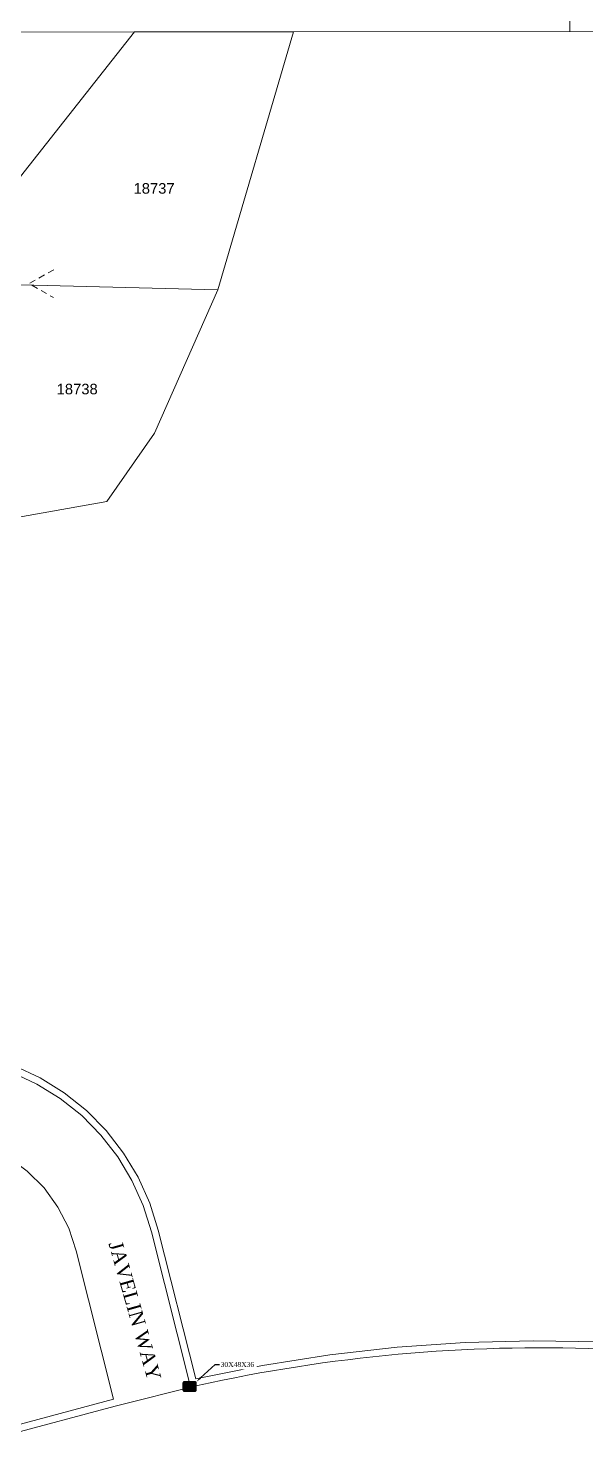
# Model space of a CAD drawing. Header units: feet. Extents: x 865220 to 2821149, y -2240498 to 944432.
# Drawn here: x 2814137 to 2814532, y 939518 to 940525 of the extents above; entities that cross this region are included whole.
import ezdxf
from ezdxf import colors
from ezdxf.entities.mleader import LeaderData, LeaderLine
from ezdxf.enums import TextEntityAlignment as Align
from ezdxf.lldxf.tags import DXFTag
from ezdxf.math import Vec2, Vec3

# ---------------------------------------------------------------- set-up
doc = ezdxf.new("R2010")
doc.units = ezdxf.units.FT
doc.header["$LTSCALE"] = 0.015
doc.header["$MEASUREMENT"] = 0
doc.linetypes.add('DASHED', pattern=[5, 3, -2])
for name, color, linetype in [('144A', 112, '144A'), ('432A', 112, '432A'), ('Dakota County Addresses', 7, 'Continuous'), ('Dakota County Parcels', 7, 'Continuous'), ('DETAIL', 7, 'Continuous'), ('DROP BURIED', 7, 'DASHED'), ('STREET NAME', 7, 'Continuous'), ('TELEPHONE STRUCT-PROP', 6, 'Continuous')]:
    doc.layers.add(name, color=color, linetype=linetype)
doc.layers.add('RUNNING LINE (UNDERGROUND)', color=10, linetype='Continuous', lineweight=40)
doc.styles.add('Dimensions 100', font='arial.ttf')
doc.styles.add('Line', font='txt.shx', dxfattribs={"height": 3})
doc.styles.get("Standard").update_dxf_attribs({"font": 'times.ttf'})
doc.styles.add('Utilities', font='arial.ttf', dxfattribs={"height": 2.5})
tags = doc.linetypes.add('144A', pattern='A,80,-5,["144A",Line,S=1.5,R=0,X=0,Y=-1.5],-24', length=109).pattern_tags.tags
tags[6] = DXFTag(74, 10)
tags = doc.linetypes.add('432A', pattern='A,80,-5,["432A",Line,S=1.5,R=0,X=0,Y=-1.5],-24', length=109).pattern_tags.tags
tags[6] = DXFTag(74, 10)

# ---------------------------------------------------------------- blocks, each defined once
blk = doc.blocks.new('ACMAP_ANN_TEMPLATE_Dakota County Addresses')
at = {"layer": 'Dakota County Addresses', "style": 'Dimensions 100'}
blk.add_attdef('DakotaCountyAddress', text='', height=50, dxfattribs=at).set_placement((0, 0), align=Align.CENTER)
blk = doc.blocks.new('NEW HH')
at = {"ltscale": 40, "true_color": 0xffffff}
h = blk.add_hatch(color=7, dxfattribs=at)
h.dxf.hatch_style = 1
h.paths.add_polyline_path([(-0.061, -0.031, 0.414214), (-0.046, -0.046), (0.046, -0.046, 0.414214), (0.061, -0.031), (0.061, 0.031, 0.414214), (0.046, 0.046), (-0.046, 0.046, 0.414214), (-0.061, 0.031)])
at = {"layer": 'RUNNING LINE (UNDERGROUND)', "color": 6, "lineweight": 0, "const_width": 0.005, "flags": 128}
blk.add_lwpolyline([(-0.061, 0.031), (-0.061, -0.031, 0.414214), (-0.046, -0.046), (0.046, -0.046, 0.414214), (0.061, -0.031), (0.061, 0.031, 0.414214), (0.046, 0.046), (-0.046, 0.046, 0.414214)], format="xyb", close=True, dxfattribs=at)
at = {"layer": 'TELEPHONE STRUCT-PROP', "color": 18, "true_color": 0x000000, "style": 'Utilities'}
blk.add_text('HH', height=0.05, dxfattribs=at).set_placement((0, 0), align=Align.MIDDLE_CENTER)

msp = doc.modelspace()

# ---------------------------------------------------------------- linework, layer by layer
at = {"layer": '144A', "lineweight": 5, "ltscale": 50, "flags": 128}
msp.add_lwpolyline([(2814251.1, 939562.1), (2814223.8, 939670.9), (2814217.9, 939689.6), (2814209.9, 939707.4), (2814199.9, 939724.1), (2814187.9, 939739.5), (2814174.3, 939753.4), (2814159.1, 939765.5), (2814142.5, 939775.8), (2814124.9, 939784.1), (2814106.3, 939790.3), (2814093.5, 939793.2), (2814080.3, 939795), (2813961.3, 939807.1), (2813965.7, 939860.6), (2813967.9, 939909.1), (2813968.1, 939956.4), (2813967.6, 939996.8), (2813966.4, 940085.8), (2813963.8, 940285.3), (2813948.5, 940341.3, 0.262115), (2813858.7, 940391.8), (2813791, 940391.7), (2813571.3, 940391.6, 0.463204), (2813458.6, 940257.2), (2813460.4, 940248.7), (2813467.2, 940225.9), (2813478.9, 940184.4), (2813484.7, 940161), (2813489.1, 940141.9), (2813494.3, 940117.1), (2813347.7, 940103.2), (2813217.6, 940090.9, 0.035236), (2813158.7, 940083.3, 0.084911), (2813093.6, 940055.5), (2813085, 940049.6), (2813078.4, 940044.7), (2813068.7, 940037), (2813009.5, 939989.8, -0.415738), (2812918, 940000.3), (2812916, 940002.9), (2812914, 940005.8), (2812909.6, 940011.9), (2812899.4, 940026.9), (2812889.3, 940042.5), (2812886, 940047.7, -0.117248), (2812769.7, 940395.2), (2812768.9, 940401), (2812768.4, 940403.8), (2812768.3, 940404.5, 0.177947), (2812708.6, 940509.2), (2812660.5, 940544.6, 0.149356), (2812569.5, 940570.9), (2812534.6, 940570.4), (2812502, 941445.5), (2812498.4, 941731), (2812503.3, 941737.8)], format="xyb", dxfattribs=at)
at = {"layer": '432A', "lineweight": 5, "ltscale": 50, "flags": 128}
msp.add_lwpolyline([(2816785.2, 939584.2), (2816776.6, 939572), (2816555.4, 939565.7), (2816545.1, 939575.7), (2816367.4, 939573.1), (2816157.8, 939572.5), (2816126.3, 939572.4), (2815173.2, 939569.9), (2815093.2, 939569.7), (2814958.1, 939569.7), (2814850.7, 939571.2), (2814743.4, 939575.3), (2814636.2, 939581.7), (2814584, 939585.6), (2814542.4, 939588, 0.064097), (2814256.5, 939562), (2814198.1, 939547.4), (2813809, 939443.4), (2813785.5, 939436.2), (2813762.7, 939427.5), (2813740.6, 939417.1), (2813719.4, 939405.3, 0.081064), (2813617.4, 939298.8), (2813505.4, 939100), (2813462.8, 939036.3), (2813453.8, 939023.5), (2813438, 939003.8, -0.218888), (2813186.6, 938889.7), (2813130.6, 938890), (2813078.1, 938890.2), (2813070.4, 938894.8)], format="xyb", dxfattribs=at)
at = {"layer": 'Dakota County Parcels', "lineweight": 5}
for p, q in [((2814520.4, 940522.3), (2814503.4, 941815.6)), ((2814049, 940521.9), (2814211.8, 940522)), ((2814211.8, 940522), (2814108.4, 940391.1)), ((2814211.8, 940522), (2814324.5, 940522.1)), ((2814324.5, 940522.1), (2814270.8, 940339.1)), ((2814324.5, 940522.1), (2815037.6, 940522.7)), ((2814270.8, 940339.1), (2814131.1, 940342.6)), ((2814270.8, 940339.1), (2814226, 940237.4)), ((2814226, 940237.4), (2814192.1, 940189.1)), ((2814192.1, 940189.1), (2814112.2, 940174.7)), ((2814228.6, 939672.2), (2814255.1, 939566.8)), ((2814170.4, 939657.6), (2814196.8, 939552.3)), ((2814196.8, 939552.3), (2813807.6, 939448.2))]:
    msp.add_line(p, q, dxfattribs=at)
for points in [[(2814228.6, 939672.2), (2814222.6, 939691.4), (2814214.4, 939709.7), (2814204, 939726.9), (2814191.7, 939742.8), (2814177.6, 939757.1), (2814161.9, 939769.6), (2814144.9, 939780.2), (2814126.7, 939788.8), (2814107.7, 939795.1)], [(2814170.4, 939657.6), (2814165.1, 939673.6), (2814157.4, 939688.5), (2814147.6, 939702.1), (2814135.7, 939714.1), (2814122.2, 939724.1), (2814107.3, 939731.9), (2814091.4, 939737.3), (2814074.9, 939740.3)], [(2814590.8, 939590.2), (2814542.6, 939593), (2814494.4, 939593.8), (2814446.1, 939592.5), (2814398, 939589.1), (2814350.1, 939583.7), (2814302.4, 939576.3), (2814255.1, 939566.8)]]:
    msp.add_lwpolyline(points, dxfattribs=at)
at = {"layer": 'DROP BURIED', "lineweight": 5, "ltscale": 100, "flags": 128}
msp.add_lwpolyline([(2814154.5, 940353.3), (2814136.9, 940343.6), (2814154.3, 940333.6)], dxfattribs=at)

# ---------------------------------------------------------------- block references
at = {"lineweight": 5, "xscale": 80, "yscale": 80, "zscale": 40}
msp.add_blockref('NEW HH', (2814250.8, 939561.3), dxfattribs=at)
at = {"layer": 'Dakota County Addresses', "lineweight": 5, "xscale": 0.15, "yscale": 0.15, "zscale": 0.15}
for p, values in [((2814225.6, 940407.3), {'DakotaCountyAddress': '18737'}), ((2814171.1, 940265), {'DakotaCountyAddress': '18738'})]:
    msp.add_blockref('ACMAP_ANN_TEMPLATE_Dakota County Addresses', p, dxfattribs=at).add_auto_attribs(values)

# ---------------------------------------------------------------- texts
at = {"layer": 'STREET NAME', "lineweight": 5, "ltscale": 40, "insert": (2814202.9, 939665.4), "char_height": 10, "attachment_point": 1, "rotation": 285.923}
msp.add_mtext('JAVELIN WAY', dxfattribs=at)

# ---------------------------------------------------------------- next in the draw order: leaders
at = {"layer": 'DETAIL', "lineweight": 5, "ltscale": 5}
ml = msp.add_multileader_mtext('Standard', dxfattribs=at)
ml.set_content('30X48X36', color=256)
ml.set_leader_properties()
ml.build(insert=Vec2(0, 0))
ml.multileader.update_dxf_attribs({"has_text_frame": 1, "text_left_attachment_type": 2, "text_right_attachment_type": 2, "dogleg_length": 3})
ctx = ml.context
ctx.base_point, ctx.char_height, ctx.landing_gap_size, ctx.plane_origin = Vec3(2814272, 939577), 3.5, 1.5, Vec3(2814295.6, 939601.3)
ctx.left_attachment, ctx.right_attachment, ctx.text_align_type = 2, 2, 1
notes = []
notes.append((ctx, [(1, (1, 1, 0), (2814269, 939577), (1, 0), 3, [(0, [(2814255.6, 939564.7)], 0, [])])]))
ctx.mtext.insert, ctx.mtext.alignment, ctx.mtext.flow_direction = Vec3(2814284.7, 939578.7), 2, 5
ctx.mtext.has_bg_fill, ctx.mtext.bg_color, ctx.mtext.bg_scale_factor, ctx.mtext.bg_transparency, ctx.mtext.use_window_bg_color = 1, -1027028792, 1.5, 0, 1
for ctx, leaders in notes:
    for number, flags, end, landing, length, lines in leaders:
        leader = LeaderData()
        leader.index, (leader.has_last_leader_line, leader.has_dogleg_vector, leader.attachment_direction) = number, flags
        leader.last_leader_point, leader.dogleg_vector, leader.dogleg_length = Vec3(end), Vec3(landing), length
        for number, points, colour, breaks in lines:
            line = LeaderLine()
            line.index, line.vertices, line.color, line.breaks = number, Vec3.list(points), colors.encode_raw_color(colour), breaks
            leader.lines.append(line)
        ctx.leaders.append(leader)

doc.saveas('drawing.dxf')
